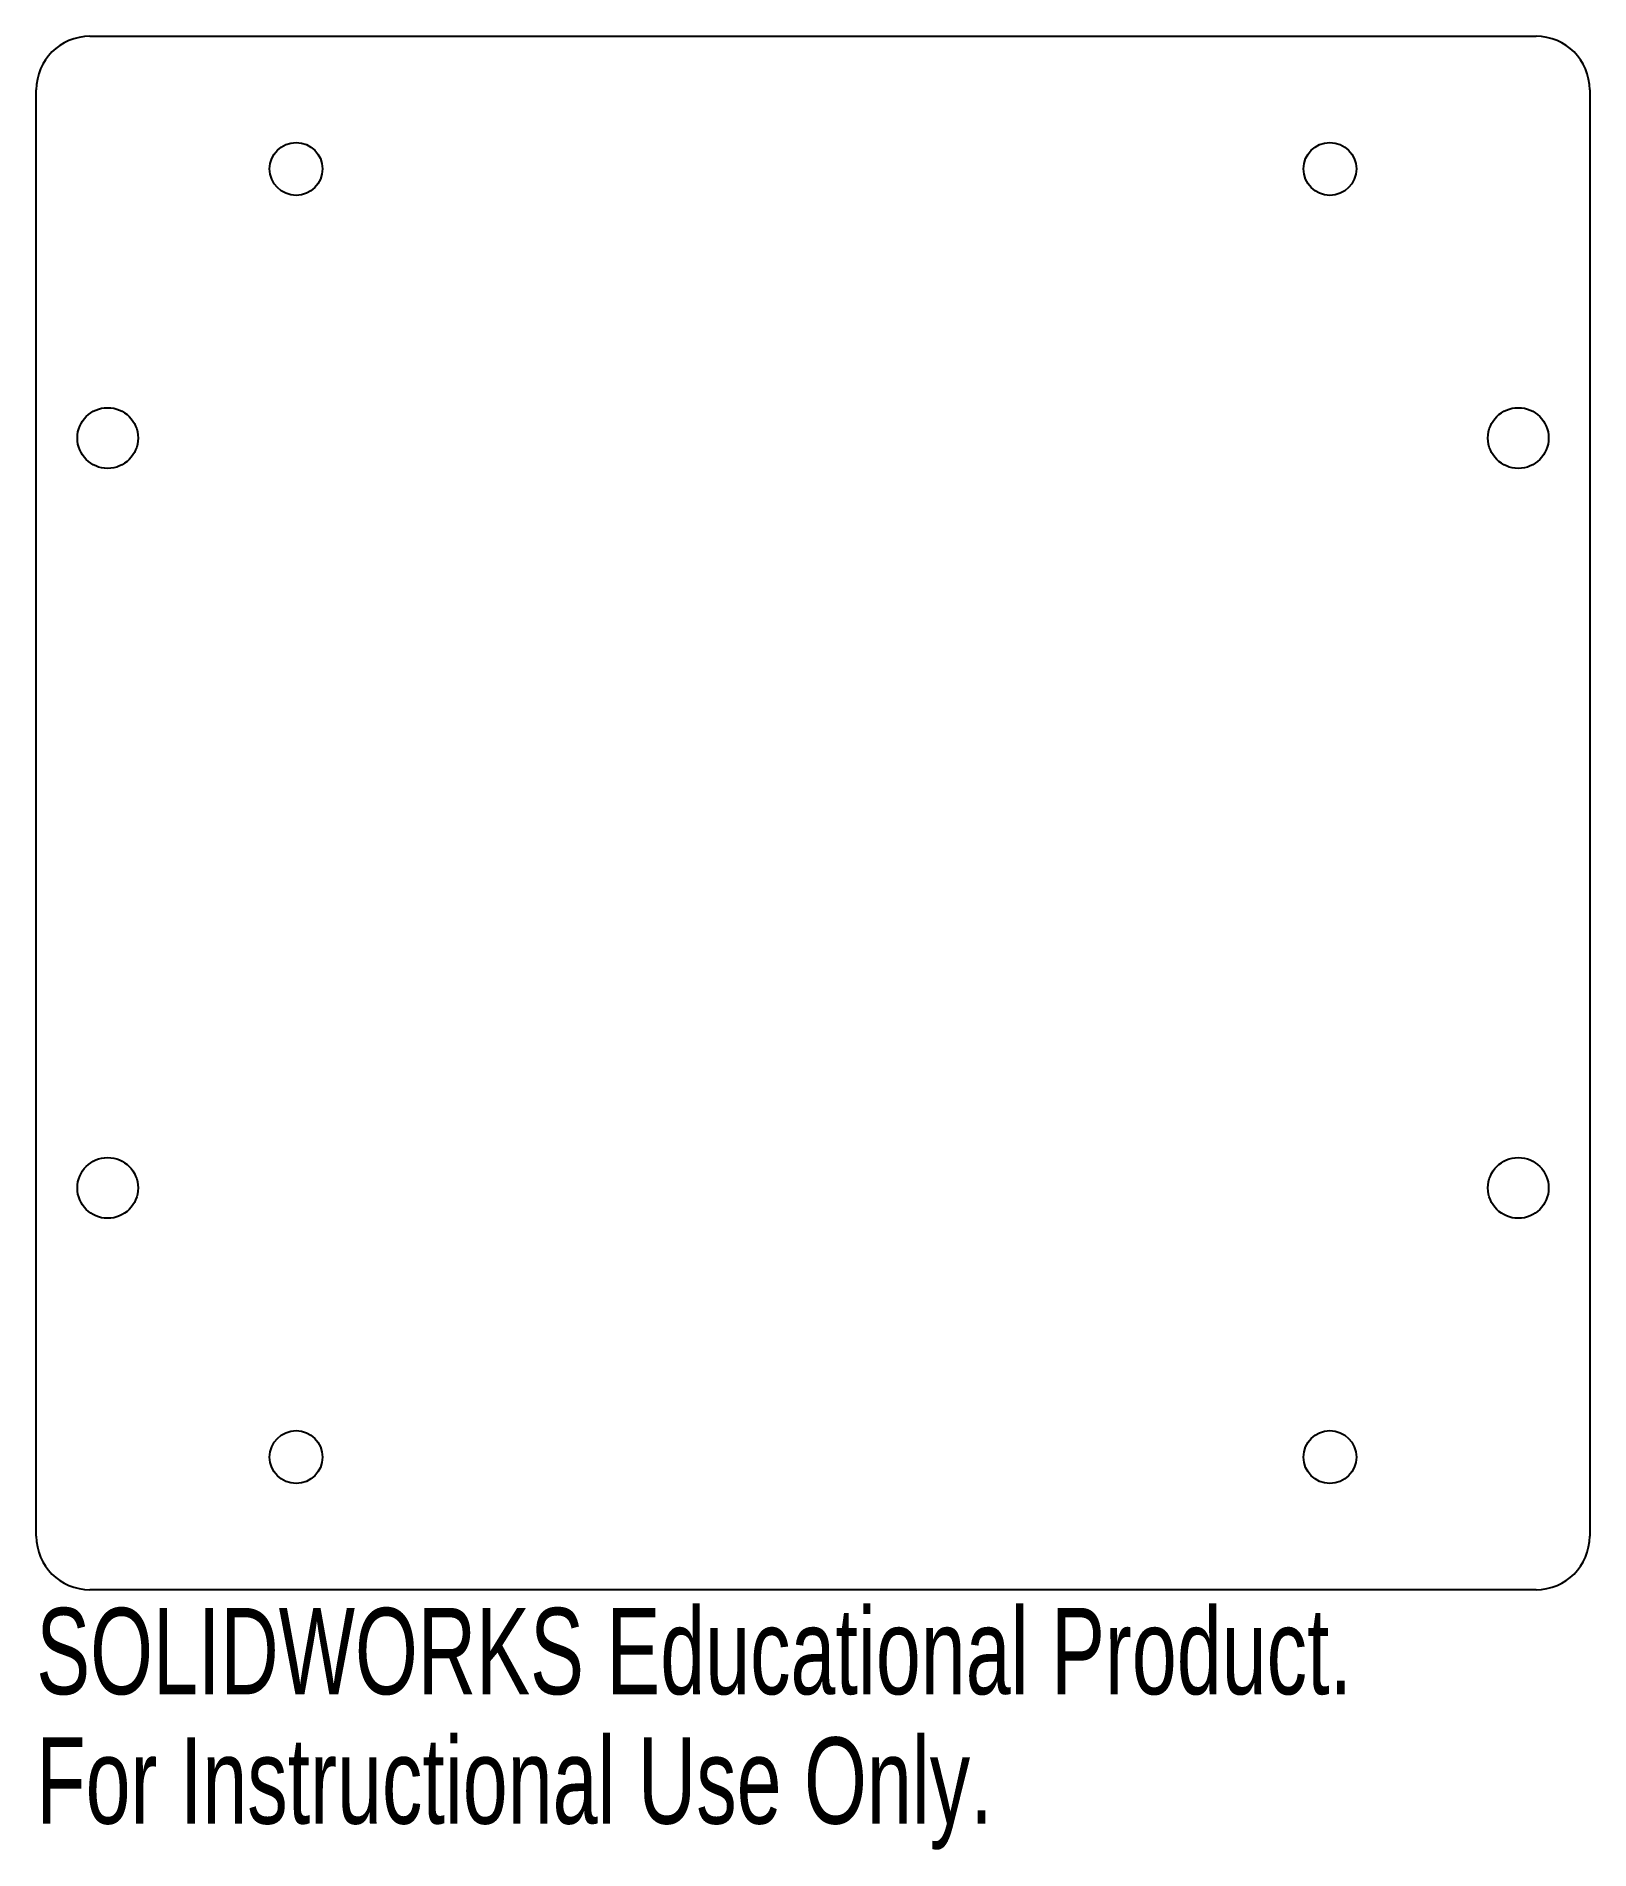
# Model space of a CAD drawing. Header units: millimetres. Extents: x -44 to 44, y -58 to 44.
import ezdxf

# ---------------------------------------------------------------- set-up
doc = ezdxf.new("R2010")
doc.units = ezdxf.units.MM
doc.styles.add('SLDTEXTSTYLE0', font='TXT', dxfattribs={"width": 0.7})

msp = doc.modelspace()

# ---------------------------------------------------------------- linework, layer by layer
at = {"color": 7, "linetype": 'Continuous', "lineweight": 25}
for p, q in [((-40.5, 43.5), (40.5, 43.5)), ((-43.5, -40.5), (-43.5, 40.5)), ((43.5, 40.5), (43.5, -40.5)), ((40.5, -43.5), (-40.5, -43.5))]:
    msp.add_line(p, q, dxfattribs=at)
for centre, radius in [((-28.95, 36.07), 1.48), ((28.95, 36.07), 1.48), ((-39.5, 21), 1.7), ((39.5, 21), 1.7), ((-39.5, -21), 1.7), ((39.5, -21), 1.7), ((-28.95, -36.07), 1.48), ((28.95, -36.07), 1.48)]:
    msp.add_circle(centre, radius, dxfattribs=at)
for centre, start, end in [((-40.5, 40.5), 90, 180), ((40.5, 40.5), 0, 90), ((-40.5, -40.5), 180, 270), ((40.5, -40.5), 270, 0)]:
    msp.add_arc(centre, 3, start, end, dxfattribs=at)

# ---------------------------------------------------------------- texts
at = {"color": 7, "linetype": 'Continuous', "char_height": 4.8336, "attachment_point": 1, "style": 'SLDTEXTSTYLE0'}
for s, insert in [('SOLIDWORKS Educational Product.', (-43.5, -44.52)), ('For Instructional Use Only.', (-43.5, -51.77))]:
    msp.add_mtext(s, dxfattribs=dict(at, insert=insert))

doc.saveas('drawing.dxf')
